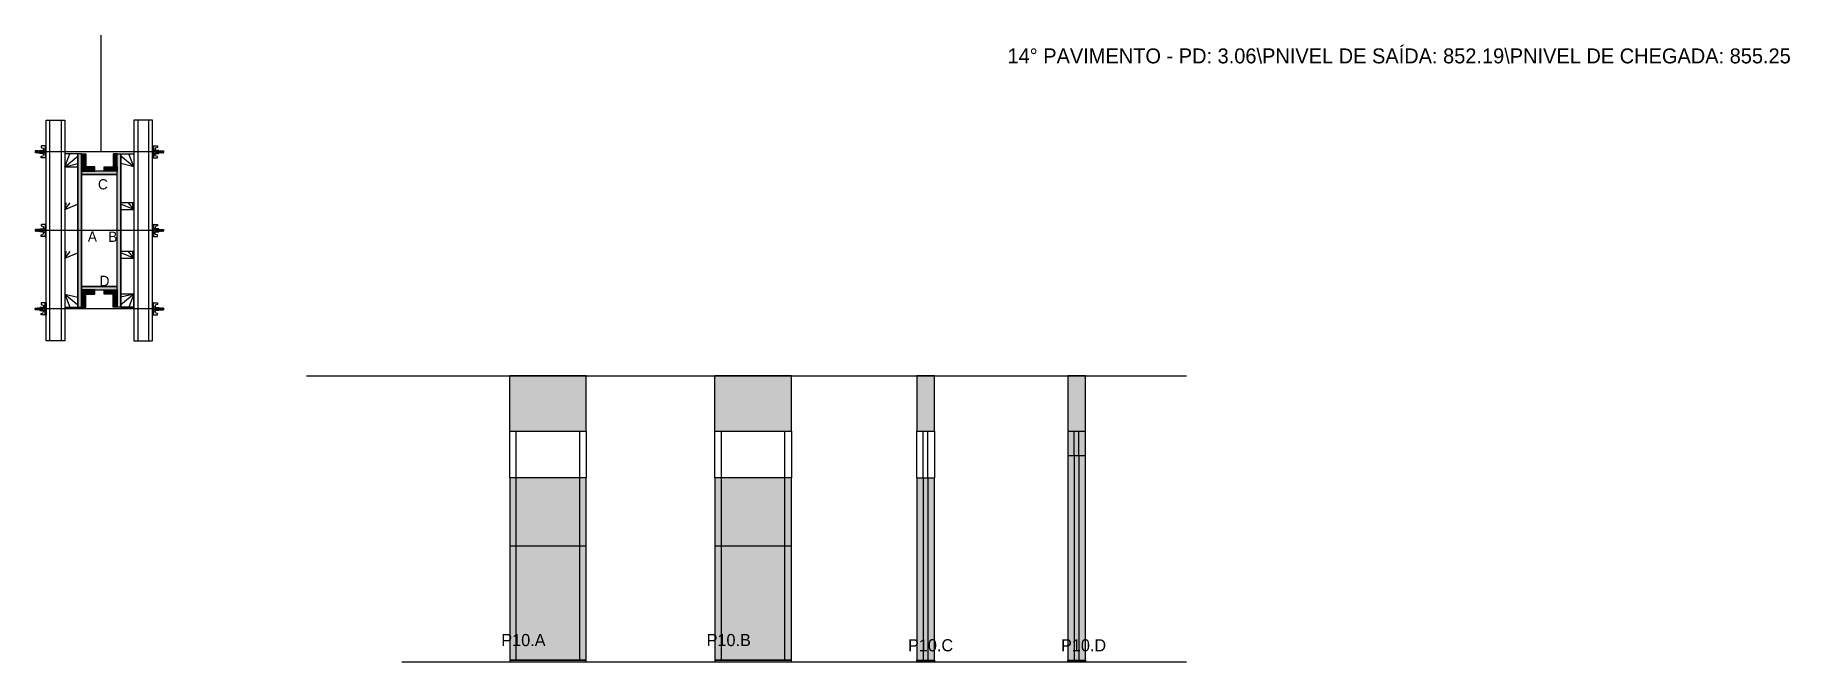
# Model space of a CAD drawing. Header units: metres. Extents: x 4227 to 6105, y 8585 to 9255.
import ezdxf

# ---------------------------------------------------------------- set-up
doc = ezdxf.new("R2010")
doc.units = ezdxf.units.M
for name, color, linetype in [('CHAPA', 7, 'Continuous'), ('COTA', 7, 'Continuous'), ('Hachura', 7, 'Continuous'), ('Madeira', 7, 'Continuous'), ('NOMENCLATURA', 7, 'Continuous'), ('Nível', 7, 'Continuous'), ('Painéis', 7, 'Continuous'), ('Perfil Metálico', 7, 'Continuous'), ('SARR_2.2x7', 7, 'Continuous'), ('SARRAFO', 7, 'Continuous'), ('Texto Seção', 7, 'Continuous'), ('TEXTO_GERAL', 7, 'Continuous')]:
    doc.layers.add(name, color=color, linetype=linetype)

msp = doc.modelspace()

# ---------------------------------------------------------------- hatches: boundary and pattern name
at = {"layer": 'COTA'}
h = msp.add_hatch(color=7, dxfattribs=at)
h.dxf.hatch_style = 1
h.paths.add_polyline_path([(4816.8, 8890.7), (4734.8, 8890.7), (4734.8, 8890.7), (4734.8, 8831.7), (4734.8, 8831.7), (4816.8, 8831.7), (4816.8, 8831.7), (4816.8, 8890.7)])
h = msp.add_hatch(color=7, dxfattribs=at)
h.dxf.hatch_style = 1
h.paths.add_polyline_path([(5036.5, 8890.7), (4954.5, 8890.7), (4954.5, 8890.7), (4954.5, 8831.7), (4954.5, 8831.7), (5025.5, 8831.7), (5025.5, 8831.7), (5036.5, 8831.7), (5036.5, 8831.7), (5036.5, 8890.7)])
h = msp.add_hatch(color=7, dxfattribs=at)
h.dxf.hatch_style = 1
h.paths.add_polyline_path([(5189.5, 8890.7), (5170.5, 8890.7), (5170.5, 8890.7), (5170.5, 8831.7), (5170.5, 8831.7), (5189.5, 8831.7), (5189.5, 8831.7), (5189.5, 8890.7)])
h = msp.add_hatch(color=7, dxfattribs=at)
h.dxf.hatch_style = 1
h.paths.add_polyline_path([(5351.2, 8890.7), (5332.2, 8890.7), (5332.2, 8890.7), (5332.2, 8831.7), (5332.2, 8831.7), (5351.2, 8831.7), (5351.2, 8831.7), (5351.2, 8890.7)])
at = {"layer": 'Hachura'}
h = msp.add_hatch(color=7, dxfattribs=at)
h.dxf.hatch_style = 1
h.paths.add_polyline_path([(4276.5, 9128.4), (4272.5, 9128.4), (4272.5, 9128.4), (4272.5, 8964.4), (4272.5, 8964.4), (4276.5, 8964.4), (4276.5, 8964.4), (4276.5, 9128.4)])
h = msp.add_hatch(color=7, dxfattribs=at)
h.dxf.hatch_style = 1
h.paths.add_polyline_path([(4276.5, 9128.4), (4272.5, 9128.4), (4272.5, 9128.4), (4272.5, 8964.4), (4272.5, 8964.4), (4276.5, 8964.4), (4276.5, 8964.4), (4276.5, 9128.4)])
h = msp.add_hatch(color=7, dxfattribs=at)
h.dxf.hatch_style = 1
h.paths.add_polyline_path([(4276.5, 9114.4), (4280.9, 9114.4), (4280.9, 9114.4), (4280.9, 9128.4), (4280.9, 9128.4), (4276.5, 9128.4), (4276.5, 9128.4), (4276.5, 9114.4)])
h = msp.add_hatch(color=7, dxfattribs=at)
h.dxf.hatch_style = 1
h.paths.add_polyline_path([(4276.5, 9110), (4276.5, 9114.4), (4276.5, 9114.4), (4290.5, 9114.4), (4290.5, 9114.4), (4290.5, 9110), (4290.5, 9110), (4276.5, 9110)])
h = msp.add_hatch(color=7, dxfattribs=at)
h.dxf.hatch_style = 1
h.paths.add_polyline_path([(4314.5, 9110), (4314.5, 9114.4), (4314.5, 9114.4), (4300.5, 9114.4), (4300.5, 9114.4), (4300.5, 9110), (4300.5, 9110), (4314.5, 9110)])
h = msp.add_hatch(color=7, dxfattribs=at)
h.dxf.hatch_style = 1
h.paths.add_polyline_path([(4314.5, 9114.4), (4310.1, 9114.4), (4310.1, 9114.4), (4310.1, 9128.4), (4310.1, 9128.4), (4314.5, 9128.4), (4314.5, 9128.4), (4314.5, 9114.4)])
h = msp.add_hatch(color=7, dxfattribs=at)
h.dxf.hatch_style = 1
h.paths.add_polyline_path([(4314.5, 9128.4), (4318.5, 9128.4), (4318.5, 9128.4), (4318.5, 8964.4), (4318.5, 8964.4), (4314.5, 8964.4), (4314.5, 8964.4), (4314.5, 9128.4)])
h = msp.add_hatch(color=7, dxfattribs=at)
h.dxf.hatch_style = 1
h.paths.add_polyline_path([(4314.5, 9128.4), (4318.5, 9128.4), (4318.5, 9128.4), (4318.5, 8964.4), (4318.5, 8964.4), (4314.5, 8964.4), (4314.5, 8964.4), (4314.5, 9128.4)])
h = msp.add_hatch(color=7, dxfattribs=at)
h.dxf.hatch_style = 1
h.paths.add_polyline_path([(4314.5, 9106.4), (4314.5, 9110), (4314.5, 9110), (4276.5, 9110), (4276.5, 9110), (4276.5, 9106.4), (4276.5, 9106.4), (4314.5, 9106.4)])
h = msp.add_hatch(color=7, dxfattribs=at)
h.dxf.hatch_style = 1
h.paths.add_polyline_path([(4314.5, 9106.4), (4314.5, 9110), (4314.5, 9110), (4276.5, 9110), (4276.5, 9110), (4276.5, 9106.4), (4276.5, 9106.4), (4314.5, 9106.4)])
h = msp.add_hatch(color=7, dxfattribs=at)
h.dxf.hatch_style = 1
h.paths.add_polyline_path([(4314.5, 8982.8), (4314.5, 8986.4), (4314.5, 8986.4), (4276.5, 8986.4), (4276.5, 8986.4), (4276.5, 8982.8), (4276.5, 8982.8), (4314.5, 8982.8)])
h = msp.add_hatch(color=7, dxfattribs=at)
h.dxf.hatch_style = 1
h.paths.add_polyline_path([(4314.5, 8982.8), (4314.5, 8986.4), (4314.5, 8986.4), (4276.5, 8986.4), (4276.5, 8986.4), (4276.5, 8982.8), (4276.5, 8982.8), (4314.5, 8982.8)])
h = msp.add_hatch(color=7, dxfattribs=at)
h.dxf.hatch_style = 1
h.paths.add_polyline_path([(4276.5, 8978.4), (4276.5, 8982.8), (4276.5, 8982.8), (4290.5, 8982.8), (4290.5, 8982.8), (4290.5, 8978.4), (4290.5, 8978.4), (4276.5, 8978.4)])
h = msp.add_hatch(color=7, dxfattribs=at)
h.dxf.hatch_style = 1
h.paths.add_polyline_path([(4314.5, 8978.4), (4314.5, 8982.8), (4314.5, 8982.8), (4300.5, 8982.8), (4300.5, 8982.8), (4300.5, 8978.4), (4300.5, 8978.4), (4314.5, 8978.4)])
h = msp.add_hatch(color=7, dxfattribs=at)
h.dxf.hatch_style = 1
h.paths.add_polyline_path([(4276.5, 8978.4), (4280.9, 8978.4), (4280.9, 8978.4), (4280.9, 8964.4), (4280.9, 8964.4), (4276.5, 8964.4), (4276.5, 8964.4), (4276.5, 8978.4)])
h = msp.add_hatch(color=7, dxfattribs=at)
h.dxf.hatch_style = 1
h.paths.add_polyline_path([(4314.5, 8978.4), (4310.1, 8978.4), (4310.1, 8978.4), (4310.1, 8964.4), (4310.1, 8964.4), (4314.5, 8964.4), (4314.5, 8964.4), (4314.5, 8978.4)])
h = msp.add_hatch(color=7, dxfattribs=at)
h.dxf.hatch_style = 1
h.paths.add_polyline_path([(5351.2, 8584.7), (5351.2, 8831.7), (5351.2, 8831.7), (5332.2, 8831.7), (5332.2, 8831.7), (5332.2, 8584.7), (5332.2, 8584.7), (5351.2, 8584.7)])
h = msp.add_hatch(color=7, dxfattribs=at)
h.dxf.hatch_style = 1
h.paths.add_polyline_path([(4816.8, 8708.7), (4816.8, 8781.7), (4816.8, 8781.7), (4734.8, 8781.7), (4734.8, 8781.7), (4734.8, 8708.7), (4734.8, 8708.7), (4816.8, 8708.7), (4816.8, 8708.7)])
h = msp.add_hatch(color=7, dxfattribs=at)
h.dxf.hatch_style = 1
h.paths.add_polyline_path([(5036.5, 8708.7), (5036.5, 8781.7), (5036.5, 8781.7), (4954.5, 8781.7), (4954.5, 8781.7), (4954.5, 8708.7), (4954.5, 8708.7), (5036.5, 8708.7), (5036.5, 8708.7)])
h = msp.add_hatch(color=7, dxfattribs=at)
h.dxf.hatch_style = 1
h.paths.add_polyline_path([(5189.5, 8584.7), (5189.5, 8781.7), (5189.5, 8781.7), (5170.5, 8781.7), (5170.5, 8781.7), (5170.5, 8584.7), (5170.5, 8584.7), (5189.5, 8584.7)])
h = msp.add_hatch(color=7, dxfattribs=at)
h.dxf.hatch_style = 1
h.paths.add_polyline_path([(4816.8, 8708.7), (4734.8, 8708.7), (4734.8, 8708.7), (4734.8, 8584.7), (4734.8, 8584.7), (4816.8, 8584.7), (4816.8, 8584.7), (4816.8, 8708.7), (4816.8, 8708.7)])
h = msp.add_hatch(color=7, dxfattribs=at)
h.dxf.hatch_style = 1
h.paths.add_polyline_path([(5036.5, 8708.7), (4954.5, 8708.7), (4954.5, 8708.7), (4954.5, 8584.7), (4954.5, 8584.7), (5036.5, 8584.7), (5036.5, 8584.7), (5036.5, 8708.7)])

# ---------------------------------------------------------------- linework, layer by layer
at = {"layer": 'CHAPA', "color": 7, "lineweight": 25}
for points in [[(4276.5, 9128.4), (4272.5, 9128.4), (4272.5, 8964.4), (4276.5, 8964.4)], [(4276.5, 9128.4), (4272.5, 9128.4), (4272.5, 8964.4), (4276.5, 8964.4)], [(4314.5, 9128.4), (4318.5, 9128.4), (4318.5, 8964.4), (4314.5, 8964.4)], [(4314.5, 9128.4), (4318.5, 9128.4), (4318.5, 8964.4), (4314.5, 8964.4)], [(4314.5, 9106.4), (4314.5, 9110), (4276.5, 9110), (4276.5, 9106.4)], [(4314.5, 9106.4), (4314.5, 9110), (4276.5, 9110), (4276.5, 9106.4)], [(4314.5, 8982.8), (4314.5, 8986.4), (4276.5, 8986.4), (4276.5, 8982.8)], [(4314.5, 8982.8), (4314.5, 8986.4), (4276.5, 8986.4), (4276.5, 8982.8)]]:
    msp.add_lwpolyline(points, close=True, dxfattribs=at)
at = {"layer": 'COTA', "color": 7, "lineweight": 25}
for p, q in [((4816.8, 8890.7), (4734.8, 8890.7)), ((4734.8, 8831.7), (4734.8, 8890.7)), ((4816.8, 8831.7), (4816.8, 8890.7)), ((5036.5, 8890.7), (4954.5, 8890.7)), ((4954.5, 8781.7), (4954.5, 8890.7)), ((5036.5, 8831.7), (5036.5, 8890.7))]:
    msp.add_line(p, q, dxfattribs=at)
for points in [[(5189.5, 8831.7), (5189.5, 8890.7), (5170.5, 8890.7), (5170.5, 8831.7)], [(5351.2, 8831.7), (5351.2, 8890.7), (5332.2, 8890.7), (5332.2, 8831.7)]]:
    msp.add_lwpolyline(points, dxfattribs=at)
at = {"layer": 'Defpoints', "color": 7, "lineweight": 25}
msp.add_line((4297.4, 9130.4), (4297.4, 9255.4), dxfattribs=at)
at = {"layer": 'Hachura', "color": 7, "lineweight": 25}
for p, q in [((4227, 9131.5), (4226.7, 9131.2)), ((4226.7, 9131.2), (4226.7, 9129.9)), ((4227.3, 9131.5), (4227, 9131.5)), ((4227, 9131.5), (4227, 9131.5)), ((4227, 9129.5), (4227, 9131.5)), ((4227.7, 9129.5), (4227, 9130.8)), ((4227.6, 9129.4), (4227, 9130.6)), ((4227.3, 9131.5), (4228.3, 9129.5)), ((4227.3, 9131.5), (4228.3, 9129.5)), ((4227.4, 9131.5), (4228.5, 9129.4)), ((4228.7, 9129.4), (4227.7, 9131.6)), ((4228.5, 9131.5), (4227.8, 9131.5)), ((4228.8, 9129.5), (4227.8, 9131.5)), ((4228.5, 9131.5), (4229.5, 9129.5)), ((4228.6, 9131.5), (4229.7, 9129.4)), ((4229.9, 9129.4), (4228.8, 9131.6)), ((4229.7, 9131.5), (4229, 9131.5)), ((4230, 9129.5), (4229, 9131.5)), ((4229.2, 9131.5), (4229, 9131.5)), ((4229.7, 9131.5), (4230.6, 9129.5)), ((4229.7, 9131.5), (4230.8, 9129.4)), ((4231.1, 9129.4), (4230, 9131.6)), ((4230.8, 9131.5), (4230.2, 9131.5)), ((4231.1, 9129.5), (4230.2, 9131.5)), ((4230.8, 9131.5), (4231.8, 9129.5)), ((4231.8, 9130.3), (4231.1, 9131.6)), ((4231.8, 9130.6), (4231.3, 9131.5)), ((4231.8, 9131.5), (4231.3, 9131.5)), ((4363.3, 9130.4), (4231.5, 9130.4)), ((4231.8, 9128.8), (4231.8, 9132.1)), ((4231.8, 9128.8), (4231.8, 9132.1)), ((4231.8, 9132.1), (4235, 9132.1)), ((4231.8, 9131.1), (4235, 9131.1)), ((4233.3, 9136.9), (4233.3, 9135.2)), ((4233.3, 9135.2), (4235.5, 9134.6)), ((4238.5, 9136.9), (4233.4, 9136.9)), ((4235, 9132.4), (4235, 9128.5)), ((4237.6, 9132.4), (4235, 9132.4)), ((4237.6, 9130.8), (4235.6, 9130.8)), ((4235.6, 9130.2), (4237.6, 9130.2)), ((4235.8, 9134.3), (4235.8, 9132.4)), ((4237.6, 9136.9), (4237.6, 9124)), ((4237.6, 9136.9), (4237.6, 9131.7)), ((4237.6, 9136.7), (4238.5, 9136.7)), ((4237.6, 9136.5), (4238.5, 9136.5)), ((4237.6, 9136.2), (4238.5, 9136.2)), ((4237.6, 9135.7), (4238.5, 9135.7)), ((4237.6, 9134.9), (4238.5, 9134.9)), ((4237.6, 9133.5), (4238.5, 9133.5)), ((4237.6, 9130.4), (4237.6, 9132.4)), ((4237.6, 9131.7), (4237.6, 9131.1)), ((4237.6, 9130.4), (4238.5, 9130.4)), ((4237.9, 9131.4), (4237.7, 9131.4)), ((4238.3, 9131.4), (4237.9, 9131.4)), ((4238.5, 9124), (4238.5, 9136.9)), ((4238.5, 9124.9), (4238.5, 9132.8)), ((4352.5, 9124), (4352.5, 9136.9)), ((4352.5, 9136.9), (4357.6, 9136.9)), ((4353.4, 9136.7), (4352.5, 9136.7)), ((4353.4, 9136.5), (4352.5, 9136.5)), ((4353.4, 9136.2), (4352.5, 9136.2)), ((4353.4, 9135.7), (4352.5, 9135.7)), ((4353.4, 9134.9), (4352.5, 9134.9)), ((4353.4, 9133.5), (4352.5, 9133.5)), ((4352.5, 9124.9), (4352.5, 9132.8)), ((4353.4, 9130.4), (4352.5, 9130.4)), ((4352.6, 9131.4), (4353.1, 9131.4)), ((4353.1, 9131.4), (4353.3, 9131.4)), ((4353.4, 9136.9), (4353.4, 9124)), ((4353.4, 9136.9), (4353.4, 9131.7)), ((4353.4, 9130.4), (4353.4, 9132.4)), ((4353.4, 9132.4), (4356, 9132.4)), ((4353.4, 9131.7), (4353.4, 9131.1)), ((4353.4, 9130.8), (4355.4, 9130.8)), ((4355.4, 9130.2), (4353.4, 9130.2)), ((4355.2, 9134.3), (4355.2, 9132.4)), ((4357.6, 9135.2), (4355.4, 9134.6)), ((4356, 9132.4), (4356, 9128.5)), ((4359.2, 9132.1), (4356, 9132.1)), ((4359.2, 9131.1), (4356, 9131.1)), ((4357.6, 9136.9), (4357.6, 9135.2)), ((4359.1, 9128.8), (4359.1, 9132.1)), ((4359.2, 9128.8), (4359.2, 9132.1)), ((4359.2, 9130.3), (4359.8, 9131.6)), ((4360.2, 9131.5), (4359.2, 9129.5)), ((4359.2, 9130.6), (4359.6, 9131.5)), ((4359.2, 9131.5), (4359.6, 9131.5)), ((4359.8, 9129.5), (4360.8, 9131.5)), ((4359.9, 9129.4), (4361, 9131.6)), ((4361.2, 9131.5), (4360.1, 9129.4)), ((4360.2, 9131.5), (4360.8, 9131.5)), ((4361.3, 9131.5), (4360.4, 9129.5)), ((4361, 9129.5), (4362, 9131.5)), ((4361.1, 9129.4), (4362.1, 9131.6)), ((4361.3, 9131.5), (4362, 9131.5)), ((4362.4, 9131.5), (4361.3, 9129.4)), ((4362.5, 9131.5), (4361.5, 9129.5)), ((4361.8, 9131.5), (4362, 9131.5)), ((4362.2, 9129.4), (4363.3, 9131.6)), ((4362.2, 9129.5), (4363.1, 9131.5)), ((4362.5, 9131.5), (4363.1, 9131.5)), ((4363.6, 9131.5), (4362.5, 9129.4)), ((4363.6, 9131.5), (4362.7, 9129.5)), ((4363.6, 9131.5), (4362.7, 9129.5)), ((4363.3, 9129.5), (4364, 9130.8)), ((4363.4, 9129.4), (4364, 9130.6)), ((4363.6, 9131.5), (4364, 9131.5)), ((4364, 9131.5), (4364, 9131.5)), ((4364, 9131.5), (4364.3, 9131.2)), ((4364, 9129.5), (4364, 9131.5)), ((4364.3, 9131.2), (4364.3, 9129.9)), ((4227, 9129.5), (4226.7, 9129.9)), ((4227, 9130.1), (4227.3, 9129.4)), ((4227, 9129.8), (4227.1, 9129.5)), ((4227.1, 9129.5), (4227, 9129.5)), ((4227.7, 9129.5), (4228.3, 9129.5)), ((4229.5, 9129.5), (4228.8, 9129.5)), ((4230.2, 9129.5), (4230, 9129.5)), ((4230.2, 9129.5), (4230.6, 9129.5)), ((4231.1, 9129.5), (4231.8, 9129.5)), ((4231.8, 9129.5), (4235, 9129.5)), ((4235, 9128.8), (4231.8, 9128.8)), ((4233.3, 9125.7), (4235.5, 9126.2)), ((4233.3, 9124), (4233.3, 9125.7)), ((4237.6, 9124), (4233.3, 9124)), ((4235, 9128.5), (4235, 9128.8)), ((4235, 9128.5), (4235, 9128.8)), ((4235, 9128.5), (4237.6, 9128.5)), ((4235.8, 9126.6), (4235.8, 9128.5)), ((4237.6, 9127.4), (4238.5, 9127.4)), ((4237.6, 9126), (4238.5, 9126)), ((4237.6, 9125.1), (4238.5, 9125.1)), ((4237.6, 9124.7), (4238.5, 9124.7)), ((4237.6, 9124.3), (4238.5, 9124.3)), ((4237.6, 9124.1), (4238.5, 9124.1)), ((4237.6, 9124), (4238.5, 9124)), ((4237.7, 9129.5), (4238.1, 9129.5)), ((4353.4, 9127.4), (4352.5, 9127.4)), ((4353.4, 9126), (4352.5, 9126)), ((4353.4, 9125.1), (4352.5, 9125.1)), ((4353.4, 9124.7), (4352.5, 9124.7)), ((4353.4, 9124.3), (4352.5, 9124.3)), ((4353.4, 9124.1), (4352.5, 9124.1)), ((4353.4, 9124), (4352.5, 9124)), ((4353.3, 9129.5), (4352.8, 9129.5)), ((4356, 9128.5), (4353.4, 9128.5)), ((4353.4, 9124), (4357.6, 9124)), ((4355.2, 9126.6), (4355.2, 9128.5)), ((4357.6, 9125.7), (4355.4, 9126.2)), ((4359.2, 9129.5), (4356, 9129.5)), ((4356, 9128.8), (4359.2, 9128.8)), ((4356, 9128.5), (4356, 9128.8)), ((4356, 9128.5), (4356, 9128.8)), ((4357.6, 9124), (4357.6, 9125.7)), ((4359.8, 9129.5), (4359.2, 9129.5)), ((4360.8, 9129.5), (4360.4, 9129.5)), ((4360.8, 9129.5), (4361, 9129.5)), ((4361.5, 9129.5), (4362.2, 9129.5)), ((4363.3, 9129.5), (4362.7, 9129.5)), ((4364, 9130.1), (4363.6, 9129.4)), ((4364, 9129.8), (4363.8, 9129.5)), ((4363.8, 9129.5), (4364, 9129.5)), ((4364, 9129.5), (4364.3, 9129.9)), ((4227, 9047.5), (4226.7, 9047.2)), ((4226.7, 9047.2), (4226.7, 9045.9)), ((4227, 9045.5), (4226.7, 9045.9)), ((4227.3, 9047.5), (4227, 9047.5)), ((4227, 9047.5), (4227, 9047.5)), ((4227, 9045.5), (4227, 9047.5)), ((4227.7, 9045.5), (4227, 9046.8)), ((4227.6, 9045.4), (4227, 9046.6)), ((4227, 9046.1), (4227.3, 9045.4)), ((4227, 9045.8), (4227.1, 9045.5)), ((4227.1, 9045.5), (4227, 9045.5)), ((4227.3, 9047.5), (4228.3, 9045.5)), ((4227.3, 9047.5), (4228.3, 9045.5)), ((4227.4, 9047.5), (4228.5, 9045.4)), ((4228.7, 9045.4), (4227.7, 9047.6)), ((4227.7, 9045.5), (4228.3, 9045.5)), ((4228.5, 9047.5), (4227.8, 9047.5)), ((4228.8, 9045.5), (4227.8, 9047.5)), ((4228.5, 9047.5), (4229.5, 9045.5)), ((4228.6, 9047.5), (4229.7, 9045.4)), ((4229.9, 9045.4), (4228.8, 9047.6)), ((4229.5, 9045.5), (4228.8, 9045.5)), ((4229.7, 9047.5), (4229, 9047.5)), ((4230, 9045.5), (4229, 9047.5)), ((4229.2, 9047.5), (4229, 9047.5)), ((4229.7, 9047.5), (4230.6, 9045.5)), ((4229.7, 9047.5), (4230.8, 9045.4)), ((4231.1, 9045.4), (4230, 9047.6)), ((4230.2, 9045.5), (4230, 9045.5)), ((4230.8, 9047.5), (4230.2, 9047.5)), ((4231.1, 9045.5), (4230.2, 9047.5)), ((4230.2, 9045.5), (4230.6, 9045.5)), ((4230.8, 9047.5), (4231.8, 9045.5)), ((4231.8, 9046.3), (4231.1, 9047.6)), ((4231.1, 9045.5), (4231.8, 9045.5)), ((4231.8, 9046.6), (4231.3, 9047.5)), ((4231.8, 9047.5), (4231.3, 9047.5)), ((4363.3, 9046.4), (4231.5, 9046.4)), ((4231.8, 9044.8), (4231.8, 9048.1)), ((4231.8, 9044.8), (4231.8, 9048.1)), ((4231.8, 9048.1), (4235, 9048.1)), ((4231.8, 9047.1), (4235, 9047.1)), ((4231.8, 9045.5), (4235, 9045.5)), ((4235, 9044.8), (4231.8, 9044.8)), ((4233.3, 9052.9), (4233.3, 9051.2)), ((4233.3, 9051.2), (4235.5, 9050.6)), ((4233.3, 9041.7), (4235.5, 9042.2)), ((4233.3, 9040), (4233.3, 9041.7)), ((4237.6, 9040), (4233.3, 9040)), ((4238.5, 9052.9), (4233.4, 9052.9)), ((4235, 9048.4), (4235, 9044.5)), ((4237.6, 9048.4), (4235, 9048.4)), ((4235, 9044.5), (4235, 9044.8)), ((4235, 9044.5), (4235, 9044.8)), ((4235, 9044.5), (4237.6, 9044.5)), ((4237.6, 9046.8), (4235.6, 9046.8)), ((4235.6, 9046.2), (4237.6, 9046.2)), ((4235.8, 9050.3), (4235.8, 9048.4)), ((4235.8, 9042.6), (4235.8, 9044.5)), ((4237.6, 9052.9), (4237.6, 9040)), ((4237.6, 9052.9), (4237.6, 9047.7)), ((4237.6, 9052.7), (4238.5, 9052.7)), ((4237.6, 9052.5), (4238.5, 9052.5)), ((4237.6, 9052.2), (4238.5, 9052.2)), ((4237.6, 9051.7), (4238.5, 9051.7)), ((4237.6, 9050.9), (4238.5, 9050.9)), ((4237.6, 9049.5), (4238.5, 9049.5)), ((4237.6, 9046.4), (4237.6, 9048.4)), ((4237.6, 9047.7), (4237.6, 9047.1)), ((4237.6, 9046.4), (4238.5, 9046.4)), ((4237.6, 9043.4), (4238.5, 9043.4)), ((4237.6, 9042), (4238.5, 9042)), ((4237.6, 9041.1), (4238.5, 9041.1)), ((4237.6, 9040.7), (4238.5, 9040.7)), ((4237.6, 9040.3), (4238.5, 9040.3)), ((4237.6, 9040.1), (4238.5, 9040.1)), ((4237.6, 9040), (4238.5, 9040)), ((4237.9, 9047.4), (4237.7, 9047.4)), ((4237.7, 9045.5), (4238.1, 9045.5)), ((4238.3, 9047.4), (4237.9, 9047.4)), ((4238.5, 9040), (4238.5, 9052.9)), ((4238.5, 9040.9), (4238.5, 9048.8)), ((4352.5, 9040), (4352.5, 9052.9)), ((4352.5, 9052.9), (4357.6, 9052.9)), ((4353.4, 9052.7), (4352.5, 9052.7)), ((4353.4, 9052.5), (4352.5, 9052.5)), ((4353.4, 9052.2), (4352.5, 9052.2)), ((4353.4, 9051.7), (4352.5, 9051.7)), ((4353.4, 9050.9), (4352.5, 9050.9)), ((4353.4, 9049.5), (4352.5, 9049.5)), ((4352.5, 9040.9), (4352.5, 9048.8)), ((4353.4, 9046.4), (4352.5, 9046.4)), ((4353.4, 9043.4), (4352.5, 9043.4)), ((4353.4, 9042), (4352.5, 9042)), ((4353.4, 9041.1), (4352.5, 9041.1)), ((4353.4, 9040.7), (4352.5, 9040.7)), ((4353.4, 9040.3), (4352.5, 9040.3)), ((4353.4, 9040.1), (4352.5, 9040.1)), ((4353.4, 9040), (4352.5, 9040)), ((4352.6, 9047.4), (4353.1, 9047.4)), ((4353.3, 9045.5), (4352.8, 9045.5)), ((4353.1, 9047.4), (4353.3, 9047.4)), ((4353.4, 9052.9), (4353.4, 9040)), ((4353.4, 9052.9), (4353.4, 9047.7)), ((4353.4, 9046.4), (4353.4, 9048.4)), ((4353.4, 9048.4), (4356, 9048.4)), ((4353.4, 9047.7), (4353.4, 9047.1)), ((4353.4, 9046.8), (4355.4, 9046.8)), ((4355.4, 9046.2), (4353.4, 9046.2)), ((4356, 9044.5), (4353.4, 9044.5)), ((4353.4, 9040), (4357.6, 9040)), ((4355.2, 9050.3), (4355.2, 9048.4)), ((4355.2, 9042.6), (4355.2, 9044.5)), ((4357.6, 9051.2), (4355.4, 9050.6)), ((4357.6, 9041.7), (4355.4, 9042.2)), ((4356, 9048.4), (4356, 9044.5)), ((4359.2, 9048.1), (4356, 9048.1)), ((4359.2, 9047.1), (4356, 9047.1)), ((4359.2, 9045.5), (4356, 9045.5)), ((4356, 9044.8), (4359.2, 9044.8)), ((4356, 9044.5), (4356, 9044.8)), ((4356, 9044.5), (4356, 9044.8)), ((4357.6, 9052.9), (4357.6, 9051.2)), ((4357.6, 9040), (4357.6, 9041.7)), ((4359.1, 9044.8), (4359.1, 9048.1)), ((4359.2, 9044.8), (4359.2, 9048.1)), ((4359.2, 9046.3), (4359.8, 9047.6)), ((4360.2, 9047.5), (4359.2, 9045.5)), ((4359.2, 9046.6), (4359.6, 9047.5)), ((4359.2, 9047.5), (4359.6, 9047.5)), ((4359.8, 9045.5), (4359.2, 9045.5)), ((4359.8, 9045.5), (4360.8, 9047.5)), ((4359.9, 9045.4), (4361, 9047.6)), ((4361.2, 9047.5), (4360.1, 9045.4)), ((4360.2, 9047.5), (4360.8, 9047.5)), ((4361.3, 9047.5), (4360.4, 9045.5)), ((4360.8, 9045.5), (4360.4, 9045.5)), ((4360.8, 9045.5), (4361, 9045.5)), ((4361, 9045.5), (4362, 9047.5)), ((4361.1, 9045.4), (4362.1, 9047.6)), ((4361.3, 9047.5), (4362, 9047.5)), ((4362.4, 9047.5), (4361.3, 9045.4)), ((4362.5, 9047.5), (4361.5, 9045.5)), ((4361.5, 9045.5), (4362.2, 9045.5)), ((4361.8, 9047.5), (4362, 9047.5)), ((4362.2, 9045.4), (4363.3, 9047.6)), ((4362.2, 9045.5), (4363.1, 9047.5)), ((4362.5, 9047.5), (4363.1, 9047.5)), ((4363.6, 9047.5), (4362.5, 9045.4)), ((4363.6, 9047.5), (4362.7, 9045.5)), ((4363.6, 9047.5), (4362.7, 9045.5)), ((4363.3, 9045.5), (4362.7, 9045.5)), ((4363.3, 9045.5), (4364, 9046.8)), ((4363.4, 9045.4), (4364, 9046.6)), ((4363.6, 9047.5), (4364, 9047.5)), ((4364, 9046.1), (4363.6, 9045.4)), ((4364, 9045.8), (4363.8, 9045.5)), ((4363.8, 9045.5), (4364, 9045.5)), ((4364, 9047.5), (4364, 9047.5)), ((4364, 9047.5), (4364.3, 9047.2)), ((4364, 9045.5), (4364, 9047.5)), ((4364, 9045.5), (4364.3, 9045.9)), ((4364.3, 9047.2), (4364.3, 9045.9)), ((4227, 8963.3), (4226.7, 8963)), ((4226.7, 8961.7), (4226.7, 8963)), ((4227, 8961.4), (4226.7, 8961.7)), ((4227, 8962.8), (4227.3, 8963.5)), ((4227.6, 8963.4), (4227, 8962.3)), ((4227, 8963.1), (4227.1, 8963.3)), ((4227.1, 8963.3), (4227, 8963.3)), ((4227.7, 8963.3), (4227, 8962.1)), ((4227, 8963.3), (4227, 8961.4)), ((4227.3, 8961.4), (4227, 8961.4)), ((4227, 8961.4), (4227, 8961.4)), ((4227.3, 8961.4), (4228.3, 8963.3)), ((4227.3, 8961.4), (4228.3, 8963.3)), ((4227.4, 8961.3), (4228.5, 8963.5)), ((4228.7, 8963.4), (4227.7, 8961.3)), ((4227.7, 8963.3), (4228.3, 8963.3)), ((4228.8, 8963.3), (4227.8, 8961.4)), ((4228.5, 8961.4), (4227.8, 8961.4)), ((4228.5, 8961.4), (4229.5, 8963.3)), ((4228.6, 8961.3), (4229.7, 8963.5)), ((4229.9, 8963.4), (4228.8, 8961.3)), ((4229.5, 8963.3), (4228.8, 8963.3)), ((4230, 8963.3), (4229, 8961.4)), ((4229.7, 8961.4), (4229, 8961.4)), ((4229.2, 8961.4), (4229, 8961.4)), ((4229.7, 8961.3), (4230.8, 8963.5)), ((4229.7, 8961.4), (4230.6, 8963.3)), ((4231.1, 8963.4), (4230, 8961.3)), ((4230.2, 8963.3), (4230, 8963.3)), ((4230.2, 8963.3), (4230.6, 8963.3)), ((4231.1, 8963.3), (4230.2, 8961.4)), ((4230.8, 8961.4), (4230.2, 8961.4)), ((4230.8, 8961.4), (4231.8, 8963.3)), ((4231.1, 8963.3), (4231.8, 8963.3)), ((4231.8, 8962.6), (4231.1, 8961.3)), ((4231.8, 8962.3), (4231.3, 8961.4)), ((4231.8, 8961.4), (4231.3, 8961.4)), ((4363.3, 8962.4), (4231.5, 8962.4)), ((4231.8, 8964.1), (4231.8, 8960.8)), ((4231.8, 8964.1), (4231.8, 8960.8)), ((4235, 8964.1), (4231.8, 8964.1)), ((4231.8, 8963.3), (4235, 8963.3)), ((4231.8, 8961.8), (4235, 8961.8)), ((4237.6, 8968.9), (4233.3, 8968.9)), ((4233.3, 8968.9), (4233.3, 8967.2)), ((4233.3, 8967.2), (4235.5, 8966.6)), ((4235, 8960.5), (4235, 8964.4)), ((4235, 8964.4), (4237.6, 8964.4)), ((4235, 8964.4), (4235, 8964.1)), ((4235, 8964.4), (4235, 8964.1)), ((4235.6, 8962.6), (4237.6, 8962.6)), ((4237.6, 8962.1), (4235.6, 8962.1)), ((4235.8, 8966.3), (4235.8, 8964.4)), ((4237.6, 8956), (4237.6, 8968.9)), ((4237.6, 8968.9), (4238.5, 8968.9)), ((4237.6, 8968.7), (4238.5, 8968.7)), ((4237.6, 8968.5), (4238.5, 8968.5)), ((4237.6, 8968.2), (4238.5, 8968.2)), ((4237.6, 8967.7), (4238.5, 8967.7)), ((4237.6, 8966.9), (4238.5, 8966.9)), ((4237.6, 8965.5), (4238.5, 8965.5)), ((4237.6, 8962.4), (4237.6, 8960.5)), ((4237.6, 8962.4), (4238.5, 8962.4)), ((4237.6, 8961.1), (4237.6, 8961.8)), ((4237.6, 8956), (4237.6, 8961.1)), ((4237.7, 8963.4), (4238.1, 8963.4)), ((4237.9, 8961.5), (4237.7, 8961.5)), ((4238.3, 8961.5), (4237.9, 8961.5)), ((4238.5, 8968.9), (4238.5, 8956)), ((4238.5, 8967.9), (4238.5, 8960.1)), ((4352.5, 8968.9), (4352.5, 8956)), ((4353.4, 8968.9), (4352.5, 8968.9)), ((4353.4, 8968.7), (4352.5, 8968.7)), ((4353.4, 8968.5), (4352.5, 8968.5)), ((4353.4, 8968.2), (4352.5, 8968.2)), ((4352.5, 8967.9), (4352.5, 8960.1)), ((4353.4, 8967.7), (4352.5, 8967.7)), ((4353.4, 8966.9), (4352.5, 8966.9)), ((4353.4, 8965.5), (4352.5, 8965.5)), ((4353.4, 8962.4), (4352.5, 8962.4)), ((4352.6, 8961.5), (4353.1, 8961.5)), ((4353.3, 8963.4), (4352.8, 8963.4)), ((4353.1, 8961.5), (4353.3, 8961.5)), ((4353.4, 8956), (4353.4, 8968.9)), ((4353.4, 8968.9), (4357.6, 8968.9)), ((4356, 8964.4), (4353.4, 8964.4)), ((4355.4, 8962.6), (4353.4, 8962.6)), ((4353.4, 8962.4), (4353.4, 8960.5)), ((4353.4, 8962.1), (4355.4, 8962.1)), ((4353.4, 8961.1), (4353.4, 8961.8)), ((4353.4, 8956), (4353.4, 8961.1)), ((4355.2, 8966.3), (4355.2, 8964.4)), ((4357.6, 8967.2), (4355.4, 8966.6)), ((4356, 8960.5), (4356, 8964.4)), ((4356, 8964.4), (4356, 8964.1)), ((4356, 8964.4), (4356, 8964.1)), ((4356, 8964.1), (4359.2, 8964.1)), ((4359.2, 8963.3), (4356, 8963.3)), ((4359.2, 8961.8), (4356, 8961.8)), ((4357.6, 8968.9), (4357.6, 8967.2)), ((4359.1, 8964.1), (4359.1, 8960.8)), ((4359.2, 8964.1), (4359.2, 8960.8)), ((4359.8, 8963.3), (4359.2, 8963.3)), ((4360.2, 8961.4), (4359.2, 8963.3)), ((4359.2, 8962.6), (4359.8, 8961.3)), ((4359.2, 8962.3), (4359.6, 8961.4)), ((4359.2, 8961.4), (4359.6, 8961.4)), ((4359.8, 8963.3), (4360.8, 8961.4)), ((4359.9, 8963.4), (4361, 8961.3)), ((4361.2, 8961.3), (4360.1, 8963.5)), ((4360.2, 8961.4), (4360.8, 8961.4)), ((4360.8, 8963.3), (4360.4, 8963.3)), ((4361.3, 8961.4), (4360.4, 8963.3)), ((4360.8, 8963.3), (4361, 8963.3)), ((4361, 8963.3), (4362, 8961.4)), ((4361.1, 8963.4), (4362.1, 8961.3)), ((4362.4, 8961.3), (4361.3, 8963.5)), ((4361.3, 8961.4), (4362, 8961.4)), ((4361.5, 8963.3), (4362.2, 8963.3)), ((4362.5, 8961.4), (4361.5, 8963.3)), ((4361.8, 8961.4), (4362, 8961.4)), ((4362.2, 8963.4), (4363.3, 8961.3)), ((4362.2, 8963.3), (4363.1, 8961.4)), ((4363.6, 8961.3), (4362.5, 8963.5)), ((4362.5, 8961.4), (4363.1, 8961.4)), ((4363.6, 8961.4), (4362.7, 8963.3)), ((4363.3, 8963.3), (4362.7, 8963.3)), ((4363.6, 8961.4), (4362.7, 8963.3)), ((4363.3, 8963.3), (4364, 8962.1)), ((4363.4, 8963.4), (4364, 8962.3)), ((4364, 8962.8), (4363.6, 8963.5)), ((4363.6, 8961.4), (4364, 8961.4)), ((4364, 8963.1), (4363.8, 8963.3)), ((4363.8, 8963.3), (4364, 8963.3)), ((4364, 8963.3), (4364.3, 8963)), ((4364, 8963.3), (4364, 8961.4)), ((4364, 8961.4), (4364.3, 8961.7)), ((4364, 8961.4), (4364, 8961.4)), ((4364.3, 8961.7), (4364.3, 8963)), ((4231.8, 8960.8), (4235, 8960.8)), ((4233.3, 8957.7), (4235.5, 8958.2)), ((4233.3, 8956), (4233.3, 8957.7)), ((4238.5, 8956), (4233.4, 8956)), ((4237.6, 8960.5), (4235, 8960.5)), ((4235.8, 8958.6), (4235.8, 8960.5)), ((4237.6, 8959.4), (4238.5, 8959.4)), ((4237.6, 8958), (4238.5, 8958)), ((4237.6, 8957.1), (4238.5, 8957.1)), ((4237.6, 8956.7), (4238.5, 8956.7)), ((4237.6, 8956.3), (4238.5, 8956.3)), ((4237.6, 8956.1), (4238.5, 8956.1)), ((4353.4, 8959.4), (4352.5, 8959.4)), ((4353.4, 8958), (4352.5, 8958)), ((4353.4, 8957.1), (4352.5, 8957.1)), ((4353.4, 8956.7), (4352.5, 8956.7)), ((4353.4, 8956.3), (4352.5, 8956.3)), ((4353.4, 8956.1), (4352.5, 8956.1)), ((4352.5, 8956), (4357.6, 8956)), ((4353.4, 8960.5), (4356, 8960.5)), ((4355.2, 8958.6), (4355.2, 8960.5)), ((4357.6, 8957.7), (4355.4, 8958.2)), ((4359.2, 8960.8), (4356, 8960.8)), ((4357.6, 8956), (4357.6, 8957.7))]:
    msp.add_line(p, q, dxfattribs=at)
at = {"layer": 'Madeira', "color": 7, "lineweight": 25}
for p, q in [((4258.5, 9114.4), (4263.9, 9128.4)), ((4258.5, 9114.4), (4272.5, 9125.9)), ((4258.5, 9114.4), (4272.5, 9117.9)), ((4332.5, 9114.4), (4318.5, 9125.9)), ((4332.5, 9114.4), (4318.5, 9117.9)), ((4332.5, 9114.4), (4327.1, 9128.4)), ((4258.5, 9068.9), (4264.2, 9075.9)), ((4258.5, 9068.9), (4260.2, 9075.9)), ((4258.5, 9068.9), (4272.5, 9074.4)), ((4332.5, 9068.9), (4318.5, 9074.4)), ((4332.5, 9068.9), (4326.7, 9075.9)), ((4332.5, 9068.9), (4330.8, 9075.9)), ((4258.5, 9016.9), (4264.2, 9023.9)), ((4258.5, 9016.9), (4260.2, 9023.9)), ((4258.5, 9016.9), (4272.5, 9022.4)), ((4332.5, 9016.9), (4318.5, 9022.4)), ((4332.5, 9016.9), (4326.7, 9023.9)), ((4332.5, 9016.9), (4330.8, 9023.9)), ((4258.5, 8978.4), (4272.5, 8966.9)), ((4258.5, 8978.4), (4272.5, 8975)), ((4258.5, 8978.4), (4263.9, 8964.4)), ((4332.5, 8978.4), (4318.5, 8966.9)), ((4332.5, 8978.4), (4318.5, 8975)), ((4332.5, 8978.4), (4327.1, 8964.4))]:
    msp.add_line(p, q, dxfattribs=at)
for points in [[(4258.5, 9114.4), (4272.5, 9114.4), (4272.5, 9128.4), (4258.5, 9128.4)], [(4258.5, 8964.4), (4272.5, 8964.4), (4272.5, 9128.4), (4258.5, 9128.4)], [(4332.5, 8964.4), (4318.5, 8964.4), (4318.5, 9128.4), (4332.5, 9128.4)], [(4332.5, 9068.9), (4332.5, 9075.9), (4318.5, 9075.9), (4318.5, 9068.9)], [(4332.5, 9016.9), (4332.5, 9023.9), (4318.5, 9023.9), (4318.5, 9016.9)], [(4332.5, 8978.4), (4318.5, 8978.4), (4318.5, 8964.4), (4332.5, 8964.4)]]:
    msp.add_lwpolyline(points, close=True, dxfattribs=at)
at = {"layer": 'Nível', "color": 7, "lineweight": 25}
for p, q in [((4517.1, 8890.7), (5459.2, 8890.7)), ((4619.3, 8584.7), (5459.2, 8584.7))]:
    msp.add_line(p, q, dxfattribs=at)
at = {"layer": 'Painéis', "color": 7, "lineweight": 25}
for p, q in [((4734.8, 8781.7), (4734.8, 8831.7)), ((4734.8, 8831.7), (4816.8, 8831.7)), ((4816.8, 8831.7), (4816.8, 8781.7)), ((5170.5, 8781.7), (5170.5, 8831.7)), ((5170.5, 8831.7), (5189.5, 8831.7)), ((5189.5, 8831.7), (5189.5, 8781.7)), ((5332.2, 8831.7), (5332.2, 8586.7)), ((5332.2, 8831.7), (5351.2, 8831.7)), ((5351.2, 8586.7), (5351.2, 8831.7)), ((5332.2, 8805.7), (5351.2, 8805.7)), ((4734.8, 8781.7), (4734.8, 8584.7)), ((4816.8, 8781.7), (4734.8, 8781.7)), ((4816.8, 8584.7), (4816.8, 8781.7)), ((4954.5, 8781.7), (4954.5, 8584.7)), ((5036.5, 8781.7), (4954.5, 8781.7)), ((5036.5, 8584.7), (5036.5, 8781.7)), ((5170.5, 8781.7), (5170.5, 8586.7)), ((5170.5, 8781.7), (5189.5, 8781.7)), ((5189.5, 8586.7), (5189.5, 8781.7)), ((4816.8, 8708.7), (4734.8, 8708.7)), ((5036.5, 8708.7), (4954.5, 8708.7)), ((4734.8, 8586.7), (4816.8, 8586.7)), ((4954.5, 8586.7), (5036.5, 8586.7)), ((5170.5, 8586.7), (5189.5, 8586.7)), ((5332.2, 8586.7), (5351.2, 8586.7))]:
    msp.add_line(p, q, dxfattribs=at)
for points in [[(4276.5, 8986.4), (4314.5, 8986.4), (4314.5, 9106.4), (4276.5, 9106.4)], [(4954.5, 8831.7), (5036.5, 8831.7), (5036.5, 8781.7), (4954.5, 8781.7)], [(4816.8, 8586.7), (4734.8, 8586.7), (4734.8, 8584.7), (4816.8, 8584.7)], [(5036.5, 8586.7), (4954.5, 8586.7), (4954.5, 8584.7), (5036.5, 8584.7)], [(5170.5, 8586.7), (5189.5, 8586.7), (5189.5, 8584.7), (5170.5, 8584.7)], [(5332.2, 8586.7), (5351.2, 8586.7), (5351.2, 8584.7), (5332.2, 8584.7)]]:
    msp.add_lwpolyline(points, close=True, dxfattribs=at)
at = {"layer": 'Perfil Metálico', "color": 7, "lineweight": 25}
for points in [[(4238.5, 9164.4), (4258.5, 9164.4), (4258.5, 8928.4), (4238.5, 8928.4)], [(4254.5, 8928.4), (4242.5, 8928.4), (4242.5, 9164.4), (4254.5, 9164.4)], [(4352.5, 9164.4), (4332.5, 9164.4), (4332.5, 8928.4), (4352.5, 8928.4)], [(4336.5, 8928.4), (4348.5, 8928.4), (4348.5, 9164.4), (4336.5, 9164.4)]]:
    msp.add_lwpolyline(points, close=True, dxfattribs=at)
at = {"layer": 'SARR_2.2x7', "color": 7, "lineweight": 25}
for p, q in [((4741.8, 8781.7), (4741.8, 8831.7)), ((4809.8, 8781.7), (4809.8, 8831.7)), ((4961.5, 8781.7), (4961.5, 8831.7)), ((5029.5, 8781.7), (5029.5, 8831.7)), ((5177.5, 8781.7), (5177.5, 8831.7)), ((5182.5, 8781.7), (5182.5, 8831.7)), ((5339.2, 8805.7), (5339.2, 8831.7)), ((5344.2, 8805.7), (5344.2, 8831.7)), ((5339.2, 8805.7), (5339.2, 8586.7)), ((5344.2, 8805.7), (5344.2, 8586.7)), ((4741.8, 8708.7), (4741.8, 8781.7)), ((4809.8, 8708.7), (4809.8, 8781.7)), ((4961.5, 8708.7), (4961.5, 8781.7)), ((5029.5, 8708.7), (5029.5, 8781.7)), ((5177.5, 8781.7), (5177.5, 8586.7)), ((5182.5, 8781.7), (5182.5, 8586.7)), ((4741.8, 8586.7), (4741.8, 8708.7)), ((4809.8, 8586.7), (4809.8, 8708.7)), ((4961.5, 8586.7), (4961.5, 8708.7)), ((5029.5, 8586.7), (5029.5, 8708.7)), ((4741.8, 8586.7), (4741.8, 8586.7)), ((4809.8, 8586.7), (4809.8, 8586.7)), ((4961.5, 8586.7), (4961.5, 8586.7)), ((5029.5, 8586.7), (5029.5, 8586.7))]:
    msp.add_line(p, q, dxfattribs=at)
at = {"layer": 'SARRAFO', "color": 7, "lineweight": 25}
for points in [[(4280.9, 9128.4), (4280.9, 9114.4), (4276.5, 9114.4), (4276.5, 9128.4)], [(4290.5, 9114.4), (4276.5, 9114.4), (4276.5, 9110), (4290.5, 9110)], [(4300.5, 9114.4), (4314.5, 9114.4), (4314.5, 9110), (4300.5, 9110)], [(4310.1, 9128.4), (4310.1, 9114.4), (4314.5, 9114.4), (4314.5, 9128.4)], [(4290.5, 8982.8), (4276.5, 8982.8), (4276.5, 8978.4), (4290.5, 8978.4)], [(4300.5, 8982.8), (4314.5, 8982.8), (4314.5, 8978.4), (4300.5, 8978.4)], [(4280.9, 8964.4), (4280.9, 8978.4), (4276.5, 8978.4), (4276.5, 8964.4)], [(4310.1, 8964.4), (4310.1, 8978.4), (4314.5, 8978.4), (4314.5, 8964.4)]]:
    msp.add_lwpolyline(points, close=True, dxfattribs=at)

# ---------------------------------------------------------------- texts
at = {"layer": 'NOMENCLATURA', "color": 7, "lineweight": 25}
msp.add_text('14° PAVIMENTO - PD: 3.06\\PNIVEL DE SAÍDA: 852.19\\PNIVEL DE CHEGADA: 855.25', height=16, dxfattribs=at).set_placement((5267.7, 9225.2))
at = {"layer": 'Texto Seção', "color": 7, "lineweight": 25}
for s, p in [('P10.A', (4725.8, 8601.6)), ('P10.B', (4945.6, 8601.6)), ('P10.C', (5161.2, 8596)), ('P10.D', (5325, 8596))]:
    msp.add_text(s, height=13, dxfattribs=at).set_placement(p)
at = {"layer": 'TEXTO_GERAL', "color": 7, "lineweight": 25}
for s, p in [('C', (4294, 9090.3)), ('A', (4283.1, 9034.4)), ('B', (4305, 9034.2)), ('D', (4295.7, 8986.9))]:
    msp.add_text(s, height=11, dxfattribs=at).set_placement(p)

doc.saveas('drawing.dxf')
